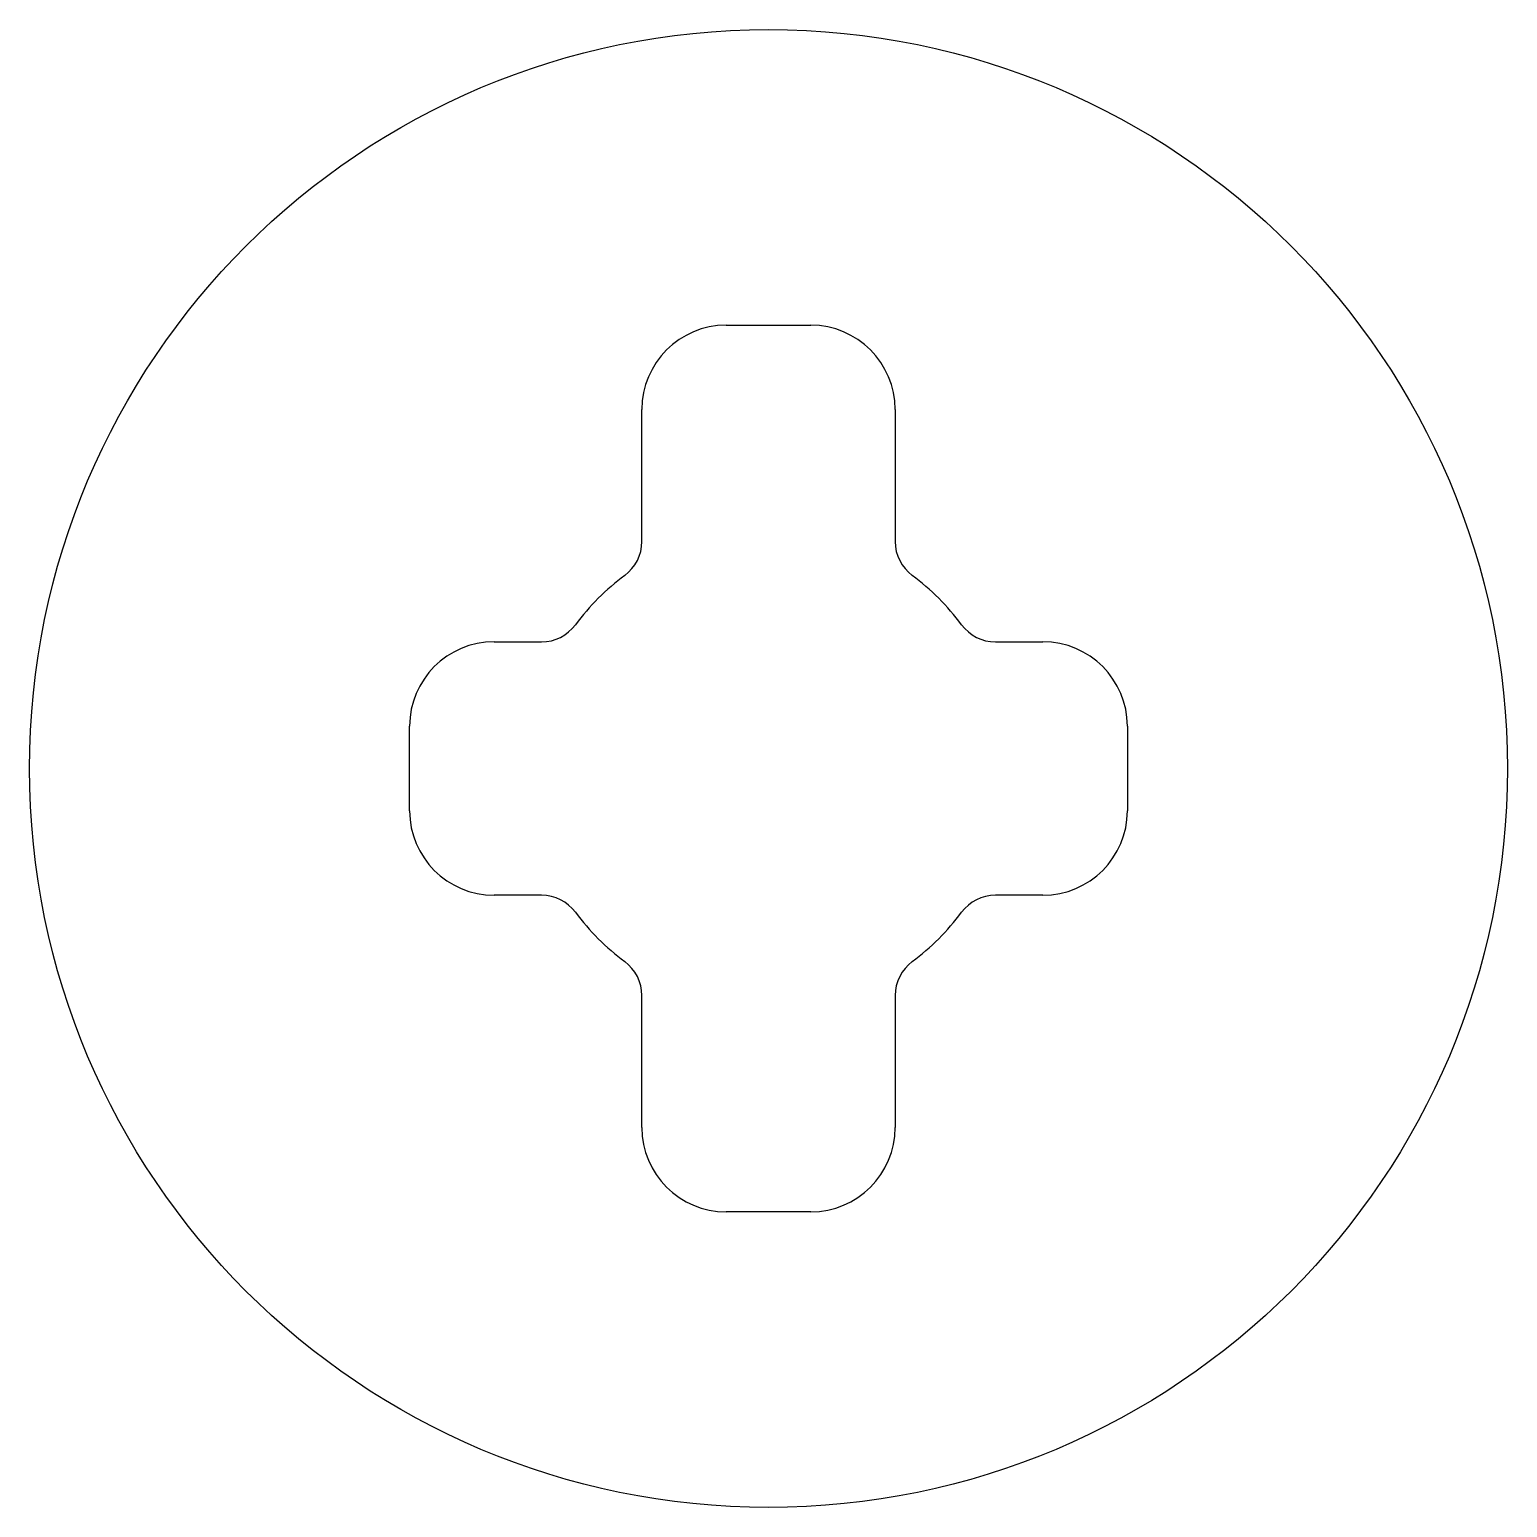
# Model space of a CAD drawing. Extents: x 2527.9 to 2562.9, y 1015.8 to 1050.8.
import ezdxf

# ---------------------------------------------------------------- set-up
doc = ezdxf.new("R2010")
doc.units = 0
doc.layers.get('0').update_dxf_attribs({"linetype": 'CONTINUOUS'})

msp = doc.modelspace()

# ---------------------------------------------------------------- linework, layer by layer
for p, q in [((2544.425, 1043.751), (2546.425, 1043.751)), ((2542.425, 1038.626), (2542.425, 1041.751)), ((2548.425, 1041.751), (2548.425, 1038.626)), ((2538.925, 1036.251), (2540.05, 1036.251)), ((2550.8, 1036.251), (2551.925, 1036.251)), ((2536.925, 1032.251), (2536.925, 1034.251)), ((2553.925, 1034.251), (2553.925, 1032.251)), ((2540.05, 1030.251), (2538.925, 1030.251)), ((2551.925, 1030.251), (2550.8, 1030.251)), ((2542.425, 1024.751), (2542.425, 1027.876)), ((2548.425, 1027.876), (2548.425, 1024.751)), ((2546.425, 1022.751), (2544.425, 1022.751))]:
    msp.add_line(p, q)
msp.add_circle((2545.425, 1033.251), 17.5)
for centre, radius, start, end in [((2544.425, 1041.751), 2, 90, 180), ((2546.425, 1041.751), 2, 0, 90), ((2541.425, 1038.626), 1, 306.6564, 0), ((2549.425, 1038.626), 1, 180, 233.3436), ((2545.425, 1033.251), 5.7, 126.6564, 143.3436), ((2545.425, 1033.251), 5.7, 36.6564, 53.3436), ((2540.05, 1037.251), 1, 270, 323.3436), ((2550.8, 1037.251), 1, 216.6564, 270), ((2538.925, 1034.251), 2, 90, 180), ((2551.925, 1034.251), 2, 0, 90), ((2538.925, 1032.251), 2, 180, 270), ((2551.925, 1032.251), 2, 270, 360), ((2540.05, 1029.251), 1, 36.6564, 90), ((2550.8, 1029.251), 1, 90, 143.3436), ((2545.425, 1033.251), 5.7, 216.6564, 233.3436), ((2545.425, 1033.251), 5.7, 306.6564, 323.3436), ((2541.425, 1027.876), 1, 0, 53.3436), ((2549.425, 1027.876), 1, 126.6564, 180), ((2544.425, 1024.751), 2, 180, 270), ((2546.425, 1024.751), 2, 270, 360)]:
    msp.add_arc(centre, radius, start, end)

doc.saveas('drawing.dxf')
